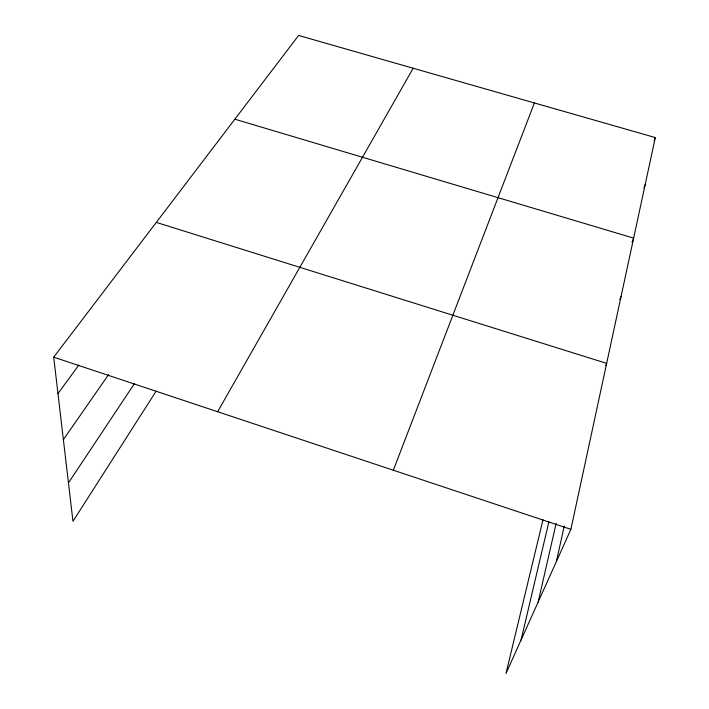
<?xml version="1.0" encoding="UTF-8"?>
<svg xmlns="http://www.w3.org/2000/svg" width="709" height="709" viewBox="0 0 709 709"><rect width="100%" height="100%" fill="white"/><g stroke="black" fill="none" stroke-linecap="round" stroke-linejoin="round"><path stroke-width="1.06" d="M543.005 519.75L505.96 673.55L570.896 529.331L655.302 137.573L298.622 35.45L53.698 357.168L72.965 521.319L156.148 391.138M556.379 561.572L564.275 525.954M538.122 602.136L556.148 523.402M521.053 640.032L548.908 521.735M654.141 140.639L655.302 137.573M393.335 470.227L534.391 102.956M643.949 187.876L645.11 184.854M632.038 242.203L633.642 238.109L234.865 119.201M619.826 299.659L621.031 296.654M605.823 365.383L606.656 363.371L156.308 222.396M217.628 411.734L413.17 68.25M68.454 482.891L134.63 383.312M63.376 439.633L108.619 374.565M57.978 393.592L78.867 365.011M53.698 357.168L570.896 529.331"/></g></svg>
